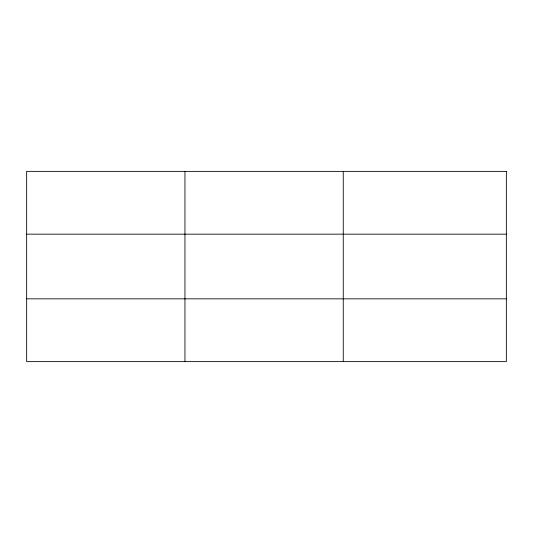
<?xml version="1.0" encoding="UTF-8"?>
<svg xmlns="http://www.w3.org/2000/svg" width="533" height="533" viewBox="0 0 533 533"><rect width="100%" height="100%" fill="white"/><g stroke="black" fill="none" stroke-linecap="round" stroke-linejoin="round"><path stroke-width="0.8" d="M184.951 361.627L184.951 171.373M343.252 361.627L343.252 171.373M26.65 234.16L506.35 234.16M26.65 298.84L506.35 298.84M506.35 171.373L506.35 361.627L26.65 361.627L26.65 171.373L506.35 171.373"/></g></svg>
